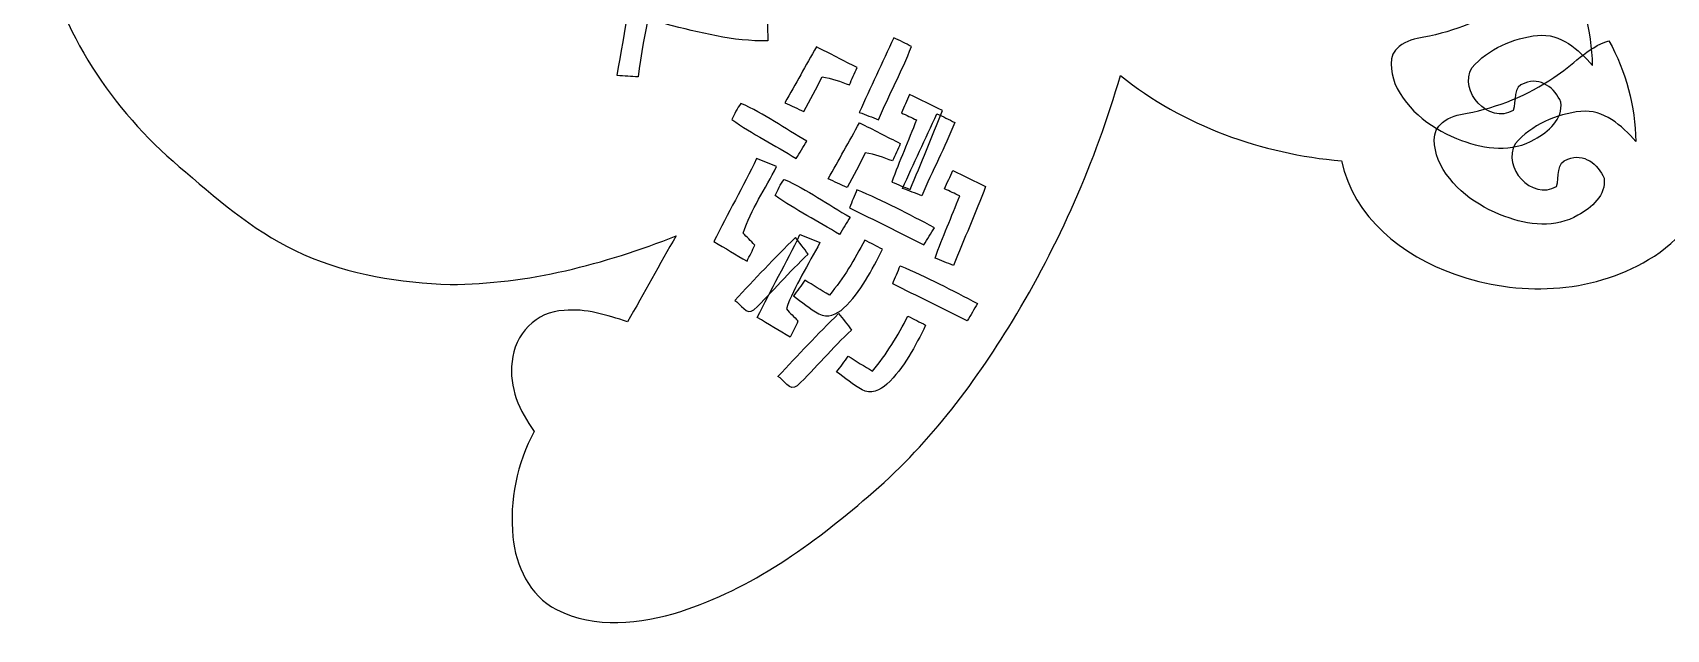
# Model space of a CAD drawing. Header units: centimetres. Extents: x -12.1 to 13.1, y -14.1 to 13.3.
# Drawn here: x -11.56 to 1.64, y -13.99 to -9.17 of the extents above; entities that cross this region are included whole.
import ezdxf

# ---------------------------------------------------------------- set-up
doc = ezdxf.new("R2010")
doc.units = ezdxf.units.CM
doc.header["$MEASUREMENT"] = 0
doc.layers.add('Camada 1', color=7, linetype='Continuous')

msp = doc.modelspace()

# ---------------------------------------------------------------- linework, layer by layer
at = {"layer": 'Camada 1', "color": 156}
for points, knots in [([(-6.30342, -0.88327), (-6.06882, -0.81378), (-5.80636, -0.76827), (-5.57033, -0.85398), (-5.57033, -0.85398), (-5.42252, -0.90056), (-5.35796, -1.0519), (-5.30012, -1.18172), (-5.30012, -1.18172), (-5.18476, -1.46714), (-5.12337, -1.77052), (-5.0112, -2.05732), (-5.0112, -2.05732), (-4.8475, -2.49936), (-4.75789, -2.97771), (-4.48837, -3.37355), (-4.48837, -3.37355), (-4.17828, -3.85259), (-3.85444, -4.32533), (-3.48965, -4.76454), (-3.48965, -4.76454), (-2.87619, -3.91433), (-1.85313, -3.36436), (-0.79938, -3.37566), (-0.79938, -3.37566), (-0.75246, -3.13577), (-0.61946, -2.91704), (-0.42473, -2.76887), (-0.42473, -2.76887), (-0.07935, -2.50394), (0.39723, -2.39597), (0.81634, -2.53288), (0.81634, -2.53288), (1.06469, -2.59989), (1.24709, -2.8172), (1.32646, -3.05533), (1.32646, -3.05533), (1.44533, -3.41693), (1.45274, -3.8085), (1.39736, -4.18246), (1.39736, -4.18246), (1.93781, -4.66398), (2.33751, -5.30746), (2.49555, -6.01656), (2.49555, -6.01656), (2.66595, -6.69245), (2.60563, -7.41565), (2.35622, -8.06443), (2.35622, -8.06443), (2.23168, -8.40732), (2.0299, -8.71352), (1.81434, -9.00494), (1.81434, -9.00494), (1.97698, -9.41625), (2.12021, -9.87028), (2.01331, -10.31446), (2.01331, -10.31446), (1.95194, -10.60688), (1.74979, -10.8542), (1.49613, -11.00516), (1.49613, -11.00516), (1.02836, -11.28387), (0.43745, -11.30502), (-0.06878, -11.12264), (-0.06878, -11.12264), (-0.49033, -10.97909), (-0.88757, -10.65979), (-0.98493, -10.20683), (-0.98493, -10.20683), (-1.62841, -10.14968), (-2.26482, -9.92357), (-2.77106, -9.51681), (-2.77106, -9.51681), (-2.97249, -10.2132), (-3.26917, -10.88207), (-3.64382, -11.5026), (-3.64382, -11.5026), (-3.96273, -12.02577), (-4.33914, -12.52176), (-4.80905, -12.91936), (-4.80905, -12.91936), (-5.25885, -13.30635), (-5.75308, -13.66547), (-6.32422, -13.84823), (-6.32422, -13.84823), (-6.64667, -13.94944), (-7.01779, -13.99285), (-7.32859, -13.832), (-7.32859, -13.832), (-7.54484, -13.72086), (-7.65844, -13.47922), (-7.67925, -13.24568), (-7.67925, -13.24568), (-7.71029, -12.95181), (-7.64573, -12.65264), (-7.50815, -12.39264), (-7.50815, -12.39264), (-7.62704, -12.23107), (-7.71418, -12.03425), (-7.68595, -11.82927), (-7.68595, -11.82927), (-7.67289, -11.6137), (-7.48734, -11.41689), (-7.26685, -11.41651), (-7.26685, -11.41651), (-7.0894, -11.3957), (-6.92042, -11.45568), (-6.75426, -11.50646), (-6.75426, -11.50646), (-6.6195, -11.27753), (-6.49603, -11.04185), (-6.36021, -10.81327), (-6.36021, -10.81327), (-6.94159, -11.04151), (-7.55824, -11.20415), (-8.18654, -11.20556), (-8.18654, -11.20556), (-8.59048, -11.19075), (-8.99934, -11.12722), (-9.37152, -10.96248), (-9.37152, -10.96248), (-9.72994, -10.80586), (-10.03156, -10.54975), (-10.32474, -10.29644), (-10.32474, -10.29644), (-10.87365, -9.84561), (-11.30828, -9.22929), (-11.46844, -8.53079), (-11.46844, -8.53079), (-11.56015, -8.14908), (-11.50582, -7.72612), (-11.28747, -7.39591), (-11.28747, -7.39591), (-11.1213, -7.13591), (-10.86553, -6.94646), (-10.59177, -6.81172), (-10.59177, -6.81172), (-10.49017, -6.76056), (-10.378, -6.73056), (-10.28309, -6.66706), (-10.28309, -6.66706), (-10.26686, -6.54783), (-10.34202, -6.44306), (-10.38293, -6.33689), (-10.38293, -6.33689), (-10.62071, -5.85002), (-10.83238, -5.35156), (-11.04511, -4.85343), (-11.04511, -4.85343), (-11.26911, -4.34686), (-11.43668, -3.7817), (-11.32098, -3.22538), (-11.32098, -3.22538), (-11.25288, -2.86271), (-11.05603, -2.53075), (-10.7837, -2.28346), (-10.7837, -2.28346), (-10.2577, -1.78464), (-9.50839, -1.5225), (-8.78626, -1.60222), (-8.78626, -1.60222), (-8.33895, -1.65621), (-7.87504, -1.84107), (-7.61011, -2.22279), (-7.61011, -2.22279), (-7.39773, -2.53533), (-7.42312, -2.93503), (-7.463, -3.29311), (-7.463, -3.29311), (-7.48522, -3.57251), (-7.58082, -3.8385), (-7.61858, -4.11473), (-7.61858, -4.11473), (-7.38573, -4.13695), (-7.15184, -4.12073), (-6.92254, -4.07556), (-6.92254, -4.07556), (-6.92466, -3.88295), (-6.98039, -3.69739), (-7.00861, -3.50829), (-7.00861, -3.50829), (-7.12045, -2.8673), (-7.16455, -2.19137), (-6.96029, -1.56416), (-6.96029, -1.56416), (-6.86151, -1.25265), (-6.62126, -0.97887), (-6.30342, -0.88327)], [0, 0, 0, 0, 0.02083333, 0.02083333, 0.02083333, 0.02083333, 0.04166667, 0.04166667, 0.04166667, 0.04166667, 0.0625, 0.0625, 0.0625, 0.0625, 0.08333333, 0.08333333, 0.08333333, 0.08333333, 0.10416667, 0.10416667, 0.10416667, 0.10416667, 0.125, 0.125, 0.125, 0.125, 0.14583333, 0.14583333, 0.14583333, 0.14583333, 0.16666667, 0.16666667, 0.16666667, 0.16666667, 0.1875, 0.1875, 0.1875, 0.1875, 0.20833333, 0.20833333, 0.20833333, 0.20833333, 0.22916667, 0.22916667, 0.22916667, 0.22916667, 0.25, 0.25, 0.25, 0.25, 0.27083333, 0.27083333, 0.27083333, 0.27083333, 0.29166667, 0.29166667, 0.29166667, 0.29166667, 0.3125, 0.3125, 0.3125, 0.3125, 0.33333333, 0.33333333, 0.33333333, 0.33333333, 0.35416667, 0.35416667, 0.35416667, 0.35416667, 0.375, 0.375, 0.375, 0.375, 0.39583333, 0.39583333, 0.39583333, 0.39583333, 0.41666667, 0.41666667, 0.41666667, 0.41666667, 0.4375, 0.4375, 0.4375, 0.4375, 0.45833333, 0.45833333, 0.45833333, 0.45833333, 0.47916667, 0.47916667, 0.47916667, 0.47916667, 0.5, 0.5, 0.5, 0.5, 0.52083333, 0.52083333, 0.52083333, 0.52083333, 0.54166667, 0.54166667, 0.54166667, 0.54166667, 0.5625, 0.5625, 0.5625, 0.5625, 0.58333333, 0.58333333, 0.58333333, 0.58333333, 0.60416667, 0.60416667, 0.60416667, 0.60416667, 0.625, 0.625, 0.625, 0.625, 0.64583333, 0.64583333, 0.64583333, 0.64583333, 0.66666667, 0.66666667, 0.66666667, 0.66666667, 0.6875, 0.6875, 0.6875, 0.6875, 0.70833333, 0.70833333, 0.70833333, 0.70833333, 0.72916667, 0.72916667, 0.72916667, 0.72916667, 0.75, 0.75, 0.75, 0.75, 0.77083333, 0.77083333, 0.77083333, 0.77083333, 0.79166667, 0.79166667, 0.79166667, 0.79166667, 0.8125, 0.8125, 0.8125, 0.8125, 0.83333333, 0.83333333, 0.83333333, 0.83333333, 0.85416667, 0.85416667, 0.85416667, 0.85416667, 0.875, 0.875, 0.875, 0.875, 0.89583333, 0.89583333, 0.89583333, 0.89583333, 0.91666667, 0.91666667, 0.91666667, 0.91666667, 0.9375, 0.9375, 0.9375, 0.9375, 0.95833333, 0.95833333, 0.95833333, 0.95833333, 1, 1, 1, 1]), ([(-6.64843, -8.43168), (-6.64843, -8.43168), (-6.64843, -8.43168), (-6.64843, -8.43168), (-6.64843, -8.43168), (-6.71405, -8.79327), (-6.77331, -9.15556), (-6.83753, -9.51716), (-6.83753, -9.51716), (-6.78072, -9.52105), (-6.72393, -9.52456), (-6.66713, -9.52811), (-6.66713, -9.52811), (-6.62586, -9.16369), (-6.51896, -8.80809), (-6.50378, -8.44084), (-6.50378, -8.44084), (-6.55212, -8.43767), (-6.60045, -8.4345), (-6.64843, -8.43168)], [0, 0, 0, 0, 0.16666667, 0.16666667, 0.16666667, 0.16666667, 0.33333333, 0.33333333, 0.33333333, 0.33333333, 0.5, 0.5, 0.5, 0.5, 0.66666667, 0.66666667, 0.66666667, 0.66666667, 1, 1, 1, 1]), ([(-5.77143, -8.56889), (-5.77143, -8.56889), (-5.77143, -8.56889), (-5.77143, -8.56889), (-5.77143, -8.56889), (-5.77601, -8.73681), (-5.79224, -8.90403), (-5.79893, -9.07229), (-5.79893, -9.07229), (-6.00356, -9.03739), (-6.20533, -8.98871), (-6.40784, -8.94389), (-6.40784, -8.94389), (-6.41912, -8.99681), (-6.43006, -9.04973), (-6.441, -9.10299), (-6.441, -9.10299), (-6.17147, -9.16827), (-5.89984, -9.24375), (-5.61974, -9.23669), (-5.61974, -9.23669), (-5.62749, -9.01517), (-5.62115, -8.79362), (-5.61833, -8.57206), (-5.61833, -8.57206), (-5.66947, -8.57065), (-5.72063, -8.56958), (-5.77143, -8.56889)], [0, 0, 0, 0, 0.125, 0.125, 0.125, 0.125, 0.25, 0.25, 0.25, 0.25, 0.375, 0.375, 0.375, 0.375, 0.5, 0.5, 0.5, 0.5, 0.625, 0.625, 0.625, 0.625, 0.75, 0.75, 0.75, 0.75, 1, 1, 1, 1]), ([(0.73096, -9.53411), (0.73096, -9.53411), (0.73096, -9.53411), (0.73096, -9.53411), (0.73096, -9.53411), (0.51929, -9.67522), (0.27975, -9.7754), (0.02964, -9.8216), (0.02964, -9.8216), (-0.0402, -9.83538), (-0.11463, -9.84702), (-0.16862, -9.89781), (-0.16862, -9.89781), (-0.26527, -9.96378), (-0.23635, -10.10031), (-0.2046, -10.19484), (-0.2046, -10.19484), (-0.10688, -10.42029), (0.10938, -10.57339), (0.33445, -10.65559), (0.33445, -10.65559), (0.52248, -10.72649), (0.74543, -10.75222), (0.92569, -10.64639), (0.92569, -10.64639), (1.03435, -10.5882), (1.15641, -10.48165), (1.13665, -10.34618), (1.13665, -10.34618), (1.09185, -10.23436), (0.96908, -10.13982), (0.84526, -10.19274), (0.84526, -10.19274), (0.74755, -10.21496), (0.77576, -10.33984), (0.75249, -10.41426), (0.75249, -10.41426), (0.55211, -10.52716), (0.30799, -10.25975), (0.41876, -10.0682), (0.41876, -10.0682), (0.54928, -9.91438), (0.75213, -9.83007), (0.94898, -9.80644), (0.94898, -9.80644), (1.1349, -9.78915), (1.27918, -9.92109), (1.39348, -10.04949), (1.39348, -10.04949), (1.38642, -9.76693), (1.31482, -9.48329), (1.17546, -9.23669), (1.17546, -9.23669), (0.99907, -9.28999), (0.88125, -9.43744), (0.73096, -9.53411)], [0, 0, 0, 0, 0.06666667, 0.06666667, 0.06666667, 0.06666667, 0.13333333, 0.13333333, 0.13333333, 0.13333333, 0.2, 0.2, 0.2, 0.2, 0.26666667, 0.26666667, 0.26666667, 0.26666667, 0.33333333, 0.33333333, 0.33333333, 0.33333333, 0.4, 0.4, 0.4, 0.4, 0.46666667, 0.46666667, 0.46666667, 0.46666667, 0.53333333, 0.53333333, 0.53333333, 0.53333333, 0.6, 0.6, 0.6, 0.6, 0.66666667, 0.66666667, 0.66666667, 0.66666667, 0.73333333, 0.73333333, 0.73333333, 0.73333333, 0.8, 0.8, 0.8, 0.8, 0.86666667, 0.86666667, 0.86666667, 0.86666667, 1, 1, 1, 1]), ([(-4.8782, -9.89922), (-4.8782, -9.89922), (-4.8782, -9.89922), (-4.8782, -9.89922), (-4.8782, -9.89922), (-4.96462, -10.0488), (-5.04611, -10.20118), (-5.13255, -10.35111), (-5.13255, -10.35111), (-5.08175, -10.37478), (-5.03094, -10.39876), (-4.9798, -10.42239), (-4.9798, -10.42239), (-4.93005, -10.32927), (-4.8782, -10.23718), (-4.83233, -10.14193), (-4.83233, -10.14193), (-4.75578, -10.15181), (-4.68347, -10.18003), (-4.61184, -10.20755), (-4.61184, -10.20755), (-4.59103, -10.16029), (-4.57022, -10.11336), (-4.54976, -10.06679), (-4.54976, -10.06679), (-4.65912, -10.01105), (-4.76847, -9.95461), (-4.8782, -9.89922)], [0, 0, 0, 0, 0.125, 0.125, 0.125, 0.125, 0.25, 0.25, 0.25, 0.25, 0.375, 0.375, 0.375, 0.375, 0.5, 0.5, 0.5, 0.5, 0.625, 0.625, 0.625, 0.625, 0.75, 0.75, 0.75, 0.75, 1, 1, 1, 1]), ([(-4.25343, -9.82656), (-4.25343, -9.82656), (-4.25343, -9.82656), (-4.25343, -9.82656), (-4.25343, -9.82656), (-4.34621, -10.02727), (-4.44181, -10.22695), (-4.53176, -10.42911), (-4.53176, -10.42911), (-4.47991, -10.44885), (-4.42804, -10.46897), (-4.37549, -10.48836), (-4.37549, -10.48836), (-4.29364, -10.28834), (-4.18746, -10.09924), (-4.1102, -9.89781), (-4.1102, -9.89781), (-4.15642, -9.87066), (-4.2051, -9.84878), (-4.25343, -9.82656)], [0, 0, 0, 0, 0.16666667, 0.16666667, 0.16666667, 0.16666667, 0.33333333, 0.33333333, 0.33333333, 0.33333333, 0.5, 0.5, 0.5, 0.5, 0.66666667, 0.66666667, 0.66666667, 0.66666667, 1, 1, 1, 1]), ([(-4.12572, -10.28445), (-4.12572, -10.28445), (-4.12572, -10.28445), (-4.12572, -10.28445), (-4.12572, -10.28445), (-4.14794, -10.33385), (-4.16982, -10.38322), (-4.19204, -10.43331), (-4.19204, -10.43331), (-4.15147, -10.45202), (-4.11054, -10.47073), (-4.06962, -10.48978), (-4.06962, -10.48978), (-4.13489, -10.65769), (-4.20685, -10.82278), (-4.26929, -10.99214), (-4.26929, -10.99214), (-4.21991, -11.01188), (-4.17016, -11.032), (-4.12043, -11.05281), (-4.12043, -11.05281), (-4.03365, -10.83939), (-3.94227, -10.62841), (-3.86043, -10.41323), (-3.86043, -10.41323), (-3.94863, -10.36947), (-4.03682, -10.32572), (-4.12572, -10.28445)], [0, 0, 0, 0, 0.125, 0.125, 0.125, 0.125, 0.25, 0.25, 0.25, 0.25, 0.375, 0.375, 0.375, 0.375, 0.5, 0.5, 0.5, 0.5, 0.625, 0.625, 0.625, 0.625, 0.75, 0.75, 0.75, 0.75, 1, 1, 1, 1]), ([(-5.4892, -10.35642), (-5.4892, -10.35642), (-5.4892, -10.35642), (-5.4892, -10.35642), (-5.4892, -10.35642), (-5.51742, -10.39769), (-5.54141, -10.44179), (-5.56188, -10.48764), (-5.56188, -10.48764), (-5.39572, -10.60336), (-5.21334, -10.69369), (-5.04224, -10.80197), (-5.04224, -10.80197), (-5.0133, -10.75505), (-4.98403, -10.70813), (-4.95475, -10.66159), (-4.95475, -10.66159), (-5.13396, -10.56209), (-5.30012, -10.43614), (-5.4892, -10.35642)], [0, 0, 0, 0, 0.16666667, 0.16666667, 0.16666667, 0.16666667, 0.33333333, 0.33333333, 0.33333333, 0.33333333, 0.5, 0.5, 0.5, 0.5, 0.66666667, 0.66666667, 0.66666667, 0.66666667, 1, 1, 1, 1]), ([(-5.36115, -10.80232), (-5.36115, -10.80232), (-5.36115, -10.80232), (-5.36115, -10.80232), (-5.36115, -10.80232), (-5.4691, -11.02952), (-5.59609, -11.24718), (-5.70616, -11.47332), (-5.70616, -11.47332), (-5.61621, -11.52482), (-5.52836, -11.5795), (-5.43911, -11.63241), (-5.43911, -11.63241), (-5.4183, -11.58831), (-5.39395, -11.54635), (-5.37701, -11.50084), (-5.37701, -11.50084), (-5.40737, -11.46698), (-5.44123, -11.43732), (-5.47051, -11.40383), (-5.47051, -11.40383), (-5.40525, -11.21404), (-5.29094, -11.04506), (-5.19992, -10.86688), (-5.19992, -10.86688), (-5.25354, -10.84431), (-5.30717, -10.82243), (-5.36115, -10.80232)], [0, 0, 0, 0, 0.125, 0.125, 0.125, 0.125, 0.25, 0.25, 0.25, 0.25, 0.375, 0.375, 0.375, 0.375, 0.5, 0.5, 0.5, 0.5, 0.625, 0.625, 0.625, 0.625, 0.75, 0.75, 0.75, 0.75, 1, 1, 1, 1]), ([(-4.55046, -11.05388), (-4.55046, -11.05388), (-4.55046, -11.05388), (-4.55046, -11.05388), (-4.55046, -11.05388), (-4.57057, -11.10183), (-4.59067, -11.15123), (-4.61114, -11.19957), (-4.61114, -11.19957), (-4.41077, -11.29975), (-4.21004, -11.39925), (-4.01036, -11.50047), (-4.01036, -11.50047), (-3.98178, -11.45392), (-3.95357, -11.407), (-3.92499, -11.36077), (-3.92499, -11.36077), (-4.1303, -11.25211), (-4.33739, -11.14593), (-4.55046, -11.05388)], [0, 0, 0, 0, 0.16666667, 0.16666667, 0.16666667, 0.16666667, 0.33333333, 0.33333333, 0.33333333, 0.33333333, 0.5, 0.5, 0.5, 0.5, 0.66666667, 0.66666667, 0.66666667, 0.66666667, 1, 1, 1, 1]), ([(-5.53824, -11.9485), (-5.53824, -11.9485), (-5.53824, -11.9485), (-5.53824, -11.9485), (-5.53824, -11.9485), (-5.49061, -11.97354), (-5.44299, -12.07411), (-5.38337, -12.02505), (-5.38337, -12.02505), (-5.23239, -11.8797), (-5.09832, -11.71778), (-4.94486, -11.57491), (-4.94486, -11.57491), (-4.97697, -11.52799), (-5.01261, -11.48424), (-5.04858, -11.44086), (-5.04858, -11.44086), (-5.21685, -11.60527), (-5.37631, -11.77811), (-5.53824, -11.9485)], [0, 0, 0, 0, 0.16666667, 0.16666667, 0.16666667, 0.16666667, 0.33333333, 0.33333333, 0.33333333, 0.33333333, 0.5, 0.5, 0.5, 0.5, 0.66666667, 0.66666667, 0.66666667, 0.66666667, 1, 1, 1, 1]), ([(-4.48837, -11.46167), (-4.48837, -11.46167), (-4.48837, -11.46167), (-4.48837, -11.46167), (-4.48837, -11.46167), (-4.56986, -11.6176), (-4.65947, -11.77001), (-4.77342, -11.90513), (-4.77342, -11.90513), (-4.8408, -11.86702), (-4.90571, -11.82537), (-4.97061, -11.78448), (-4.97061, -11.78448), (-5.00167, -11.82716), (-5.03235, -11.87019), (-5.06446, -11.91288), (-5.06446, -11.91288), (-4.99673, -11.96228), (-4.93112, -12.01554), (-4.85773, -12.05647), (-4.85773, -12.05647), (-4.79176, -12.09526), (-4.70921, -12.05998), (-4.65842, -12.01199), (-4.65842, -12.01199), (-4.51801, -11.8797), (-4.42946, -11.70472), (-4.3448, -11.53433), (-4.3448, -11.53433), (-4.39277, -11.50966), (-4.44039, -11.48565), (-4.48837, -11.46167)], [0, 0, 0, 0, 0.11111111, 0.11111111, 0.11111111, 0.11111111, 0.22222222, 0.22222222, 0.22222222, 0.22222222, 0.33333333, 0.33333333, 0.33333333, 0.33333333, 0.44444444, 0.44444444, 0.44444444, 0.44444444, 0.55555556, 0.55555556, 0.55555556, 0.55555556, 0.66666667, 0.66666667, 0.66666667, 0.66666667, 0.77777778, 0.77777778, 0.77777778, 0.77777778, 1, 1, 1, 1])]:
    msp.add_open_spline(points, degree=3, knots=knots, dxfattribs=at)
at = {"layer": 'Camada 1', "color": 7}
for points, knots in [([(0.38169, -8.91998), (0.53199, -8.82332), (0.64981, -8.67587), (0.8262, -8.62259), (0.8262, -8.62259), (0.96555, -8.86919), (1.03716, -9.15282), (1.04422, -9.43539), (1.04422, -9.43539), (0.92991, -9.30697), (0.78563, -9.17504), (0.59972, -9.19232), (0.59972, -9.19232), (0.40286, -9.21597), (0.20002, -9.30027), (0.0695, -9.45409), (0.0695, -9.45409), (-0.04127, -9.64564), (0.20284, -9.91305), (0.40323, -9.80015), (0.40323, -9.80015), (0.4265, -9.72572), (0.39828, -9.60084), (0.496, -9.57862), (0.496, -9.57862), (0.61982, -9.5257), (0.74259, -9.62025), (0.78739, -9.73208), (0.78739, -9.73208), (0.80715, -9.86754), (0.68509, -9.97408), (0.57643, -10.03229), (0.57643, -10.03229), (0.39616, -10.13812), (0.17322, -10.11237), (-0.01481, -10.04147), (-0.01481, -10.04147), (-0.23988, -9.95927), (-0.45614, -9.80617), (-0.55386, -9.58074), (-0.55386, -9.58074), (-0.58561, -9.48619), (-0.61453, -9.34966), (-0.51788, -9.2837), (-0.51788, -9.2837), (-0.46389, -9.2329), (-0.38946, -9.22126), (-0.31962, -9.2075), (-0.31962, -9.2075), (-0.0695, -9.16128), (0.17003, -9.0611), (0.38169, -8.91998)], [0, 0, 0, 0, 0.07142857, 0.07142857, 0.07142857, 0.07142857, 0.14285714, 0.14285714, 0.14285714, 0.14285714, 0.21428571, 0.21428571, 0.21428571, 0.21428571, 0.28571429, 0.28571429, 0.28571429, 0.28571429, 0.35714286, 0.35714286, 0.35714286, 0.35714286, 0.42857143, 0.42857143, 0.42857143, 0.42857143, 0.5, 0.5, 0.5, 0.5, 0.57142857, 0.57142857, 0.57142857, 0.57142857, 0.64285714, 0.64285714, 0.64285714, 0.64285714, 0.71428571, 0.71428571, 0.71428571, 0.71428571, 0.78571429, 0.78571429, 0.78571429, 0.78571429, 0.85714286, 0.85714286, 0.85714286, 0.85714286, 1, 1, 1, 1]), ([(-4.60269, -9.21244), (-4.55436, -9.23466), (-4.50568, -9.25653), (-4.45947, -9.2837), (-4.45947, -9.2837), (-4.53672, -9.48513), (-4.6429, -9.67422), (-4.72475, -9.87424), (-4.72475, -9.87424), (-4.77731, -9.85485), (-4.82917, -9.83473), (-4.88102, -9.81499), (-4.88102, -9.81499), (-4.79107, -9.61284), (-4.69547, -9.41317), (-4.60269, -9.21244)], [0, 0, 0, 0, 0.2, 0.2, 0.2, 0.2, 0.4, 0.4, 0.4, 0.4, 0.6, 0.6, 0.6, 0.6, 1, 1, 1, 1]), ([(-5.22746, -9.28511), (-5.11774, -9.34049), (-5.00839, -9.39694), (-4.89902, -9.45268), (-4.89902, -9.45268), (-4.91949, -9.49924), (-4.9403, -9.54617), (-4.96111, -9.59343), (-4.96111, -9.59343), (-5.03273, -9.56592), (-5.10504, -9.53769), (-5.18159, -9.52782), (-5.18159, -9.52782), (-5.22746, -9.62306), (-5.27931, -9.71515), (-5.32906, -9.80827), (-5.32906, -9.80827), (-5.3802, -9.78464), (-5.43102, -9.76066), (-5.48181, -9.73701), (-5.48181, -9.73701), (-5.39537, -9.58708), (-5.31388, -9.43468), (-5.22746, -9.28511)], [0, 0, 0, 0, 0.14285714, 0.14285714, 0.14285714, 0.14285714, 0.28571429, 0.28571429, 0.28571429, 0.28571429, 0.42857143, 0.42857143, 0.42857143, 0.42857143, 0.57142857, 0.57142857, 0.57142857, 0.57142857, 0.71428571, 0.71428571, 0.71428571, 0.71428571, 1, 1, 1, 1]), ([(-5.83847, -9.74231), (-5.64938, -9.82203), (-5.48323, -9.94798), (-5.30401, -10.04746), (-5.30401, -10.04746), (-5.3333, -10.09402), (-5.36256, -10.14095), (-5.3915, -10.18786), (-5.3915, -10.18786), (-5.5626, -10.07957), (-5.74498, -9.98926), (-5.91114, -9.87354), (-5.91114, -9.87354), (-5.89068, -9.82768), (-5.86668, -9.78358), (-5.83847, -9.74231)], [0, 0, 0, 0, 0.2, 0.2, 0.2, 0.2, 0.4, 0.4, 0.4, 0.4, 0.6, 0.6, 0.6, 0.6, 1, 1, 1, 1]), ([(-4.47498, -9.67034), (-4.38608, -9.71161), (-4.29789, -9.75535), (-4.2097, -9.7991), (-4.2097, -9.7991), (-4.29153, -10.0143), (-4.38291, -10.22526), (-4.4697, -10.43869), (-4.4697, -10.43869), (-4.51943, -10.41788), (-4.56917, -10.39777), (-4.61856, -10.37802), (-4.61856, -10.37802), (-4.55612, -10.20867), (-4.48415, -10.04359), (-4.41888, -9.87565), (-4.41888, -9.87565), (-4.45981, -9.8566), (-4.50074, -9.83791), (-4.5413, -9.8192), (-4.5413, -9.8192), (-4.51908, -9.76911), (-4.49721, -9.71973), (-4.47498, -9.67034)], [0, 0, 0, 0, 0.14285714, 0.14285714, 0.14285714, 0.14285714, 0.28571429, 0.28571429, 0.28571429, 0.28571429, 0.42857143, 0.42857143, 0.42857143, 0.42857143, 0.57142857, 0.57142857, 0.57142857, 0.57142857, 0.71428571, 0.71428571, 0.71428571, 0.71428571, 1, 1, 1, 1]), ([(-5.71041, -10.18821), (-5.65643, -10.20833), (-5.6028, -10.2302), (-5.54918, -10.25277), (-5.54918, -10.25277), (-5.6402, -10.43094), (-5.75451, -10.59992), (-5.81978, -10.78971), (-5.81978, -10.78971), (-5.79049, -10.82321), (-5.75663, -10.85285), (-5.72628, -10.88672), (-5.72628, -10.88672), (-5.74321, -10.93223), (-5.76757, -10.97421), (-5.78838, -11.01831), (-5.78838, -11.01831), (-5.87762, -10.96539), (-5.96547, -10.9107), (-6.05542, -10.85919), (-6.05542, -10.85919), (-5.94535, -10.63308), (-5.81837, -10.41541), (-5.71041, -10.18821)], [0, 0, 0, 0, 0.14285714, 0.14285714, 0.14285714, 0.14285714, 0.28571429, 0.28571429, 0.28571429, 0.28571429, 0.42857143, 0.42857143, 0.42857143, 0.42857143, 0.57142857, 0.57142857, 0.57142857, 0.57142857, 0.71428571, 0.71428571, 0.71428571, 0.71428571, 1, 1, 1, 1]), ([(-4.89973, -10.43975), (-4.68665, -10.53182), (-4.47957, -10.638), (-4.27426, -10.74666), (-4.27426, -10.74666), (-4.30283, -10.79287), (-4.33105, -10.8398), (-4.35963, -10.88636), (-4.35963, -10.88636), (-4.5593, -10.78512), (-4.76003, -10.68563), (-4.9604, -10.58545), (-4.9604, -10.58545), (-4.93994, -10.53711), (-4.91983, -10.48773), (-4.89973, -10.43975)], [0, 0, 0, 0, 0.2, 0.2, 0.2, 0.2, 0.4, 0.4, 0.4, 0.4, 0.6, 0.6, 0.6, 0.6, 1, 1, 1, 1]), ([(-5.88751, -11.33439), (-5.72557, -11.164), (-5.56612, -10.99114), (-5.39784, -10.82674), (-5.39784, -10.82674), (-5.36187, -10.87013), (-5.32623, -10.91388), (-5.29412, -10.96081), (-5.29412, -10.96081), (-5.44759, -11.10368), (-5.58165, -11.26559), (-5.73263, -11.41095), (-5.73263, -11.41095), (-5.79225, -11.45998), (-5.83988, -11.35944), (-5.88751, -11.33439)], [0, 0, 0, 0, 0.2, 0.2, 0.2, 0.2, 0.4, 0.4, 0.4, 0.4, 0.6, 0.6, 0.6, 0.6, 1, 1, 1, 1]), ([(-4.83763, -10.84757), (-4.78966, -10.87154), (-4.74203, -10.89554), (-4.69406, -10.92022), (-4.69406, -10.92022), (-4.77872, -11.09062), (-4.86728, -11.26559), (-5.00768, -11.39789), (-5.00768, -11.39789), (-5.05848, -11.44588), (-5.14103, -11.48115), (-5.207, -11.44235), (-5.207, -11.44235), (-5.28038, -11.40142), (-5.34599, -11.34816), (-5.41372, -11.29875), (-5.41372, -11.29875), (-5.38161, -11.25607), (-5.35094, -11.21304), (-5.31988, -11.17035), (-5.31988, -11.17035), (-5.25497, -11.21127), (-5.19007, -11.2529), (-5.12268, -11.291), (-5.12268, -11.291), (-5.00873, -11.15589), (-4.91912, -11.00349), (-4.83763, -10.84757)], [0, 0, 0, 0, 0.125, 0.125, 0.125, 0.125, 0.25, 0.25, 0.25, 0.25, 0.375, 0.375, 0.375, 0.375, 0.5, 0.5, 0.5, 0.5, 0.625, 0.625, 0.625, 0.625, 0.75, 0.75, 0.75, 0.75, 1, 1, 1, 1])]:
    msp.add_open_spline(points, degree=3, knots=knots, dxfattribs=at)

doc.saveas('drawing.dxf')
